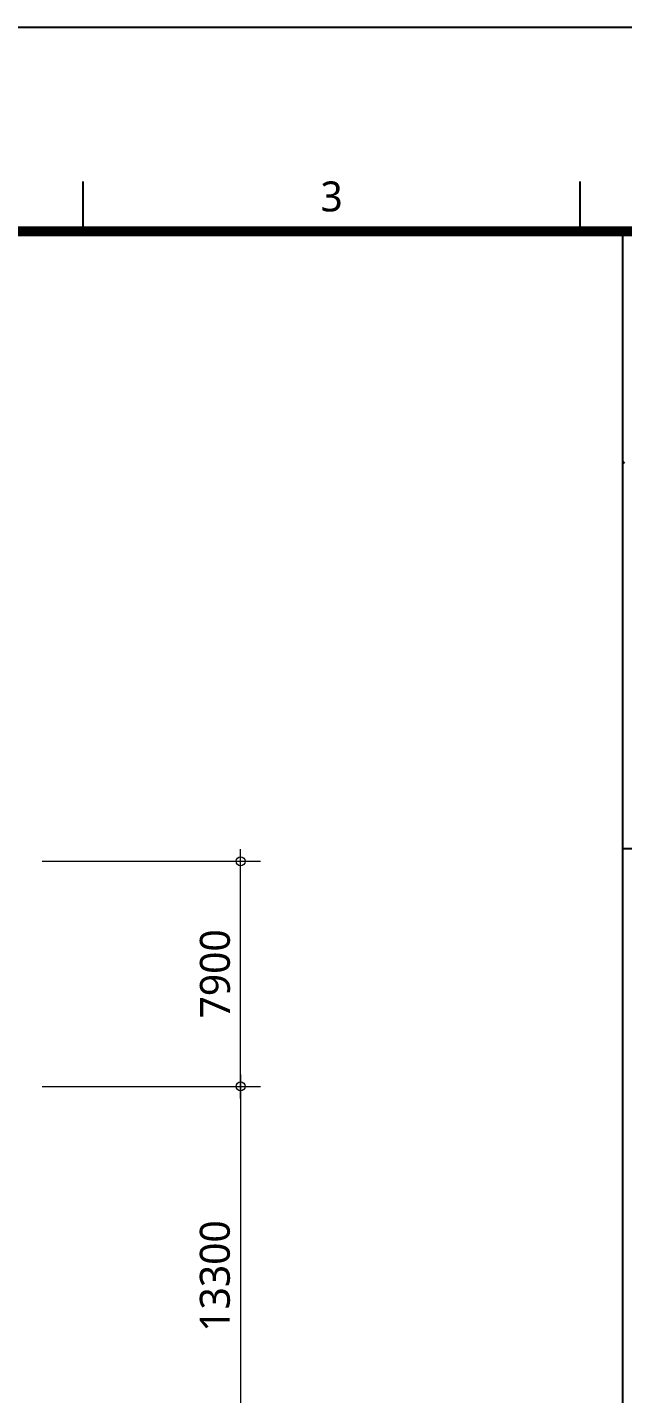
# Model space of a CAD drawing. Header units: millimetres. Extents: x -17369 to 294000, y -718917 to 220315.
# Drawn here: x 232925 to 253797, y 159964 to 207900 of the extents above; entities that cross this region are included whole.
import ezdxf
from ezdxf.enums import TextEntityAlignment as Align
from ezdxf.xclip import XClip

# ---------------------------------------------------------------- set-up
doc = ezdxf.new("R2010")
doc.units = ezdxf.units.MM
doc.header["$LTSCALE"] = 350
doc.header["$XCLIPFRAME"] = 2
doc.layers.get('Defpoints').update_dxf_attribs({"color": 181})
doc.layers.add('DIM', color=1, linetype='Continuous', lineweight=5)
doc.layers.add('FORM$0$KIA-Form$2$A-FORM', color=7, linetype='Continuous')
doc.layers.add('xref key map$0$CTR', color=8, linetype='Continuous')
doc.layers.add('X-200-S-COL$0$Defpoint', color=171, linetype='Continuous', plot=False)
doc.styles.add('FORM$0$맑은고딕', font='malgun.ttf')
doc.styles.add('맑은고딕', font='malgun.ttf')

# ---------------------------------------------------------------- blocks, each defined once
blk = doc.blocks.new('X-200-S-COL$0$Form-Bo')
blk.add_lwpolyline([(0, 207900), (294000, 207900), (294000, 0), (0, 0)], close=True)
blk = doc.blocks.new('xref key map')
at = {"layer": 'xref key map$0$CTR'}
blk.add_lwpolyline([(5013, 1135213), (-492, 1141618)], dxfattribs=at)
blk = doc.blocks.new('DIMDOT')
at = {"color": 0, "linetype": 'ByBlock'}
blk.add_line((-1.2, 0), (1.2, 0), dxfattribs=at)
at = {"color": 3}
blk.add_circle((0, 0), 0.45, dxfattribs=at)

msp = doc.modelspace()

# ---------------------------------------------------------------- linework, layer by layer
at = {"layer": 'Defpoints', "color": 3}
msp.add_lwpolyline([(0, 207900), (294000, 207900), (294000, 0), (0, 0)], close=True, dxfattribs=at)
at = {"layer": 'DIM', "color": 1, "transparency": 16777216}
for p, q in [((233450, 178642.6), (241100, 178642.6)), ((240400, 171092.4), (240400, 178292.6)), ((233450, 170742.9), (241100, 170742.9)), ((233450, 170742.4), (241100, 170742.4)), ((240400, 170392.9), (240400, 157792.6))]:
    msp.add_line(p, q, dxfattribs=at)
at = {"layer": 'FORM$0$KIA-Form$2$A-FORM'}
for p, q in [((234881.9, 200742.6), (234881.9, 202492.6)), ((252303.6, 200742.6), (252303.6, 202492.6))]:
    msp.add_line(p, q, dxfattribs=at)
at = {"layer": 'FORM$0$KIA-Form$2$A-FORM', "color": 6, "const_width": 350}
msp.add_lwpolyline([(287147, 7157.4), (287147, 200742.6), (8400, 200742.6), (8400, 7157.4)], close=True, dxfattribs=at)
at = {"layer": 'X-200-S-COL$0$Defpoint'}
msp.add_lwpolyline([(8400, 200742.6), (253797.2, 200742.6), (253797.2, 19757.4), (8400, 19757.4)], close=True, dxfattribs=at)

# ---------------------------------------------------------------- block references
at = {"layer": 'DIM', "color": 1, "transparency": 16777216, "xscale": 350, "yscale": 350, "zscale": 350}
for p, rotation in [((240400, 178642.6), 90), ((240400, 170742.9), 90), ((240400, 170742.4), 270)]:
    msp.add_blockref('DIMDOT', p, dxfattribs=dict(at, rotation=rotation))
at = {"layer": 'X-200-S-COL$0$Defpoint'}
msp.add_blockref('X-200-S-COL$0$Form-Bo', (0, 0), dxfattribs=at)

# ---------------------------------------------------------------- texts
at = {"layer": 'DIM', "color": 3, "transparency": 16777216, "char_height": 1050, "attachment_point": 5, "rotation": 90, "style": '맑은고딕'}
for s, insert in [('\\A1;7900', (239507.5, 174692.5)), ('\\A1;13300', (239504.7, 164092.7))]:
    msp.add_mtext(s, dxfattribs=dict(at, insert=insert))
at = {"layer": 'FORM$0$KIA-Form$2$A-FORM', "color": 4, "style": 'FORM$0$맑은고딕'}
msp.add_text('3', height=1050, dxfattribs=at).set_placement((243592.8, 202492.6), align=Align.TOP_CENTER)

# ---------------------------------------------------------------- next in the draw order: block references
ref = msp.add_blockref('xref key map', (253797.2, 176755.9), dxfattribs=dict(xscale=0.01395821451102549, yscale=0.01395821451102549, zscale=0.01395821451102549))
XClip(ref).set_block_clipping_path([(-0.0000000075, 167165.6021255665), (2389260.125662934, 1718467.6565462798)])

doc.saveas('drawing.dxf')
